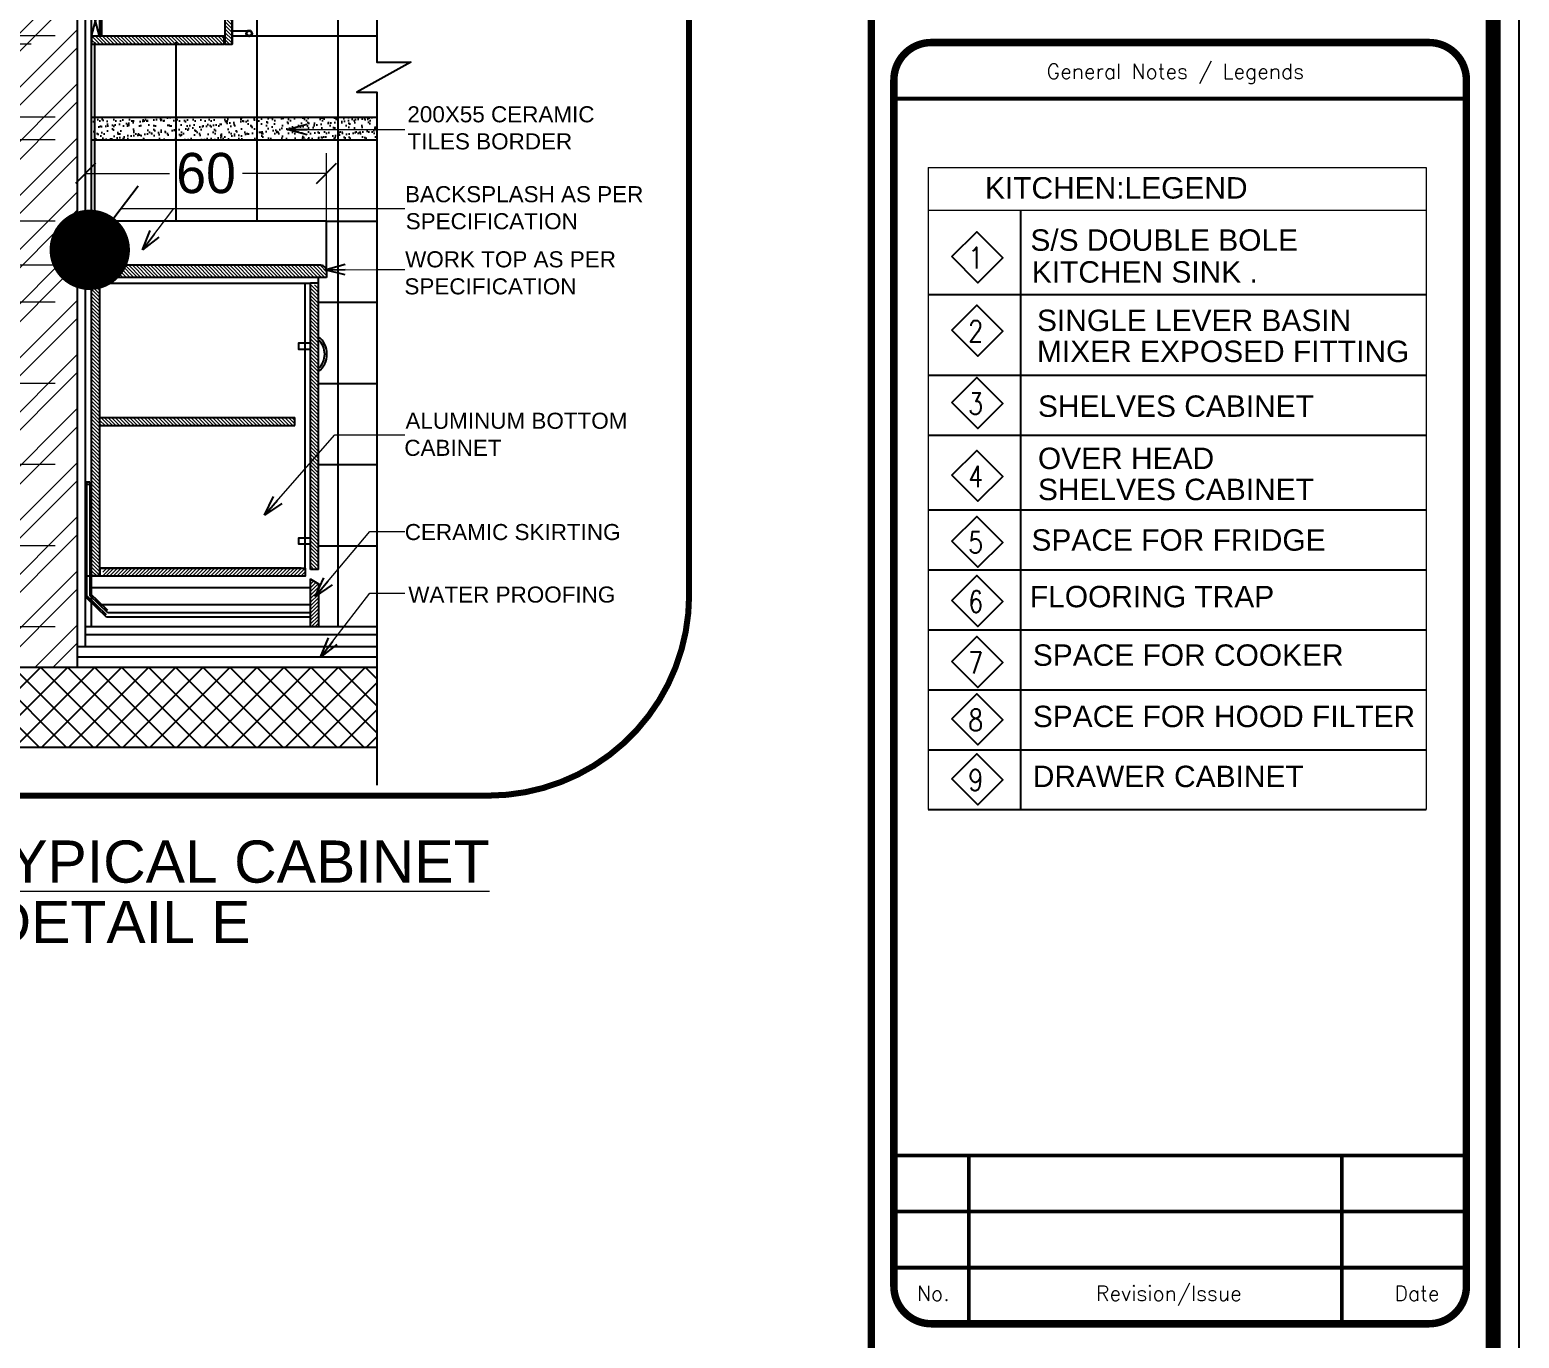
# Model space of a CAD drawing. Header units: centimetres. Extents: x 7997 to 116674, y 1017 to 13844.
# Drawn here: x 54595 to 55129, y 10017 to 10486 of the extents above; entities that cross this region are included whole.
import ezdxf
from ezdxf.enums import TextEntityAlignment as Align

# ---------------------------------------------------------------- set-up
doc = ezdxf.new("R2010")
doc.units = ezdxf.units.CM
doc.header["$LTSCALE"] = 200
doc.header["$PDMODE"] = 2
doc.linetypes.add('DASHED2', pattern=[0.375, 0.25, -0.125])
doc.linetypes.add('PHANTOM2', pattern=[31.75, 15.875, -3.175, 3.175, -3.175, 3.175, -3.175])
for name, color, linetype in [('A-DIM', 10, 'Continuous'), ('A-REF-TARG', 2, 'PHANTOM2'), ('AFP-BW-INTERNAL', 4, 'Continuous'), ('AFP-HATCH-TILES', 251, 'Continuous'), ('AFP-TOILET FIXTURE', 8, 'Continuous'), ('AFP-WALL  PLASTER', 8, 'Continuous'), ('ASC-CONCRETE', 5, 'Continuous'), ('ASC-HATCH', 251, 'Continuous'), ('ASC-KITCHEN-COUNTER', 6, 'Continuous'), ('ASC-KITCHEN-OVERHEAD', 2, 'Continuous'), ('ASC-TILES', 2, 'Continuous'), ('DIM', 11, 'Continuous'), ('DIMLINE', 1, 'Continuous'), ('FLOORING', 10, 'Continuous'), ('numbers', 3, 'Continuous'), ('Section', 7, 'Continuous'), ('SECTION-MARK', 7, 'Continuous'), ('symbol-sec', 4, 'Continuous'), ('text-description', 3, 'Continuous'), ('TH--BORDER2', 7, 'Continuous'), ('TH--TEXT', 3, 'Continuous')]:
    doc.layers.add(name, color=color, linetype=linetype)
for name, color, linetype, lineweight in [('FRAM', 7, 'Continuous', 0), ('HA', 251, 'Continuous', 0), ('HAT', 8, 'Continuous', 9), ('HATCH', 8, 'Continuous', 5), ('TEXT', 6, 'Continuous', 18), ('WALL', 3, 'Continuous', 25)]:
    doc.layers.add(name, color=color, linetype=linetype, lineweight=lineweight)
doc.styles.add('$0$$0$Roman', font='romans')
doc.styles.add('ARIAL', font='arial.ttf', dxfattribs={"width": 0.8, "height": 150})
doc.styles.add('ROMANS', font='romans.shx', dxfattribs={"width": 0.8})
doc.styles.get("Standard").update_dxf_attribs({"font": 'arial.ttf'})
doc.styles.add('Style-Arial', font='arial.ttf')
doc.styles.add('T2', font='')
doc.styles.get('T2').set_extended_font_data('Elisia')
doc.dimstyles.new('- IN SIDE', dxfattribs={"dimtxt": 150, "dimasz": 5, "dimexe": 10, "dimexo": 10, "dimgap": 30, "dimtad": 1, "dimdec": 0, "dimzin": 0, "dimdsep": 46, "dimtxsty": 'ROMANS', "dimblk": '3a', "dimcen": 7.5, "dimse1": 1, "dimse2": 1, "dimclrd": 1, "dimclre": 1, "dimclrt": 3, "dimadec": 0, "dimazin": 1, "dimtfac": 1, "dimtdec": 0, "dimtix": 1, "dimtofl": 0, "dimtmove": 0, "dimatfit": 3, "dimfxl": 0, "dimtolj": 1, "dimtzin": 0, "dimarcsym": 0})
doc.dimstyles.new('NORMAL-1', dxfattribs={"dimtxt": 10, "dimasz": 5, "dimexe": 5, "dimexo": 5, "dimgap": 1, "dimtad": 0, "dimdec": 0, "dimdsep": 46, "dimtxsty": 'T2', "dimblk1": 'OBLIQUE', "dimblk2": 'OBLIQUE', "dimsah": 1, "dimcen": 0.09, "dimclrd": 4, "dimclre": 4, "dimclrt": 6, "dimadec": 0, "dimazin": 0, "dimtfac": 1, "dimtdec": 0, "dimtofl": 0, "dimtmove": 1, "dimatfit": 3, "dimldrblk": 'OPEN30', "dimfxl": 0, "dimtolj": 1, "dimtzin": 0, "dimlwd": 5, "dimlwe": 5, "dimarcsym": 0})
pattern_1 = [(135, (17579.3092, -25008.04355), (0.449012806, 0.449012806), [])]
pattern_2 = [(135, (-17173.9867, 14795.903), (0.449012806, 0.449012806), [])]

# ---------------------------------------------------------------- blocks, each defined once
blk = doc.blocks.new('BA01')
at = {"layer": 'SECTION-MARK', "color": 1, "linetype": 'ByBlock', "ltscale": 100}
blk.add_lwpolyline([(734980, 69478.1), (735125.4, 69623.5), (735277.2, 69471.8), (735131.8, 69326.3)], close=True, dxfattribs=at)
at = {"layer": 'TH--TEXT', "color": 3, "linetype": 'ByBlock', "ltscale": 100, "style": 'ROMANS', "width": 0.8}
blk.add_attdef('5', (735069.2, 69417.4), '', height=125, dxfattribs=at)
blk = doc.blocks.new('_OBLIQUE')
at = {"color": 0, "linetype": 'ByBlock'}
blk.add_line((-0.5, -0.5), (0.5, 0.5), dxfattribs=at)
blk = doc.blocks.new('_Open30')
at = {"color": 0, "linetype": 'ByBlock', "lineweight": -2}
for p, q in [((-1, 0.268), (0, 0)), ((0, 0), (-1, -0.268)), ((0, 0), (-1, 0))]:
    blk.add_line(p, q, dxfattribs=at)
blk = doc.blocks.new('*D390')
at = {"layer": 'A-DIM', "color": 4, "lineweight": 5, "transparency": 16777216}
for p, q in [((59483.27, 12409.12), (59483.27, 12419.88)), ((59543.27, 12393.99), (59543.27, 12419.88)), ((59483.27, 12414.88), (59504.17, 12414.88)), ((59543.27, 12414.88), (59522.37, 12414.88))]:
    blk.add_line(p, q, dxfattribs=at)
at = {"layer": 'Defpoints', "color": 0, "transparency": 16777216}
for p in [(59543.27, 12414.88), (59483.27, 12404.12, 0), (59543.27, 12388.99, -0.01)]:
    blk.add_point(p, dxfattribs=at)
at = {"layer": 'A-DIM', "color": 4, "lineweight": 5, "transparency": 16777216, "xscale": 5, "yscale": 5, "zscale": 5, "rotation": 180}
blk.add_blockref('_OBLIQUE', (59483.27, 12414.88), dxfattribs=at)
at = {"layer": 'A-DIM', "color": 4, "lineweight": 5, "transparency": 16777216, "xscale": 5, "yscale": 5, "zscale": 5}
blk.add_blockref('_OBLIQUE', (59543.27, 12414.88), dxfattribs=at)
at = {"layer": 'A-DIM', "color": 6, "transparency": 16777216, "insert": (59513.27, 12414.88), "char_height": 10, "attachment_point": 5, "style": 'T2'}
blk.add_mtext('\\A1;60', dxfattribs=at)
blk = doc.blocks.new('*D392')
at = {"layer": 'A-DIM', "color": 4, "lineweight": 5, "transparency": 16777216}
for p, q in [((59430.55, 12300.44), (59430.55, 12302.44)), ((59442.05, 12296.99), (59430.55, 12300.44)), ((59475.74, 12301.99), (59437.05, 12301.99)), ((59442.05, 12291.99), (59442.05, 12301.99)), ((59469.68, 12291.99), (59437.05, 12291.99))]:
    blk.add_line(p, q, dxfattribs=at)
at = {"layer": 'Defpoints', "color": 0, "transparency": 16777216}
for p in [(59442.05, 12301.99), (59480.74, 12301.99), (59474.68, 12291.99)]:
    blk.add_point(p, dxfattribs=at)
at = {"layer": 'A-DIM', "color": 4, "lineweight": 5, "transparency": 16777216, "xscale": 5, "yscale": 5, "zscale": 5}
for p, rotation in [((59442.05, 12301.99), 90), ((59442.05, 12291.99), 270)]:
    blk.add_blockref('_OBLIQUE', p, dxfattribs=dict(at, rotation=rotation))
at = {"layer": 'A-DIM', "color": 6, "transparency": 16777216, "insert": (59430.55, 12310.59), "char_height": 10, "attachment_point": 5, "rotation": 90, "style": 'T2'}
blk.add_mtext('\\A1;10', dxfattribs=at)
blk = doc.blocks.new('*D393')
at = {"layer": 'A-DIM', "color": 4, "lineweight": 5, "transparency": 16777216}
for p, q in [((59475.74, 12322.19), (59437.05, 12322.19)), ((59442.05, 12322.19), (59442.05, 12321.19)), ((59475.74, 12301.99), (59437.05, 12301.99)), ((59442.05, 12301.99), (59442.05, 12303))]:
    blk.add_line(p, q, dxfattribs=at)
at = {"layer": 'Defpoints', "color": 0, "transparency": 16777216}
for p in [(59442.05, 12322.19), (59480.74, 12322.19, 0), (59480.74, 12301.99)]:
    blk.add_point(p, dxfattribs=at)
at = {"layer": 'A-DIM', "color": 4, "lineweight": 5, "transparency": 16777216, "xscale": 5, "yscale": 5, "zscale": 5}
for p, rotation in [((59442.05, 12322.19), 90), ((59442.05, 12301.99), 270)]:
    blk.add_blockref('_OBLIQUE', p, dxfattribs=dict(at, rotation=rotation))
at = {"layer": 'A-DIM', "color": 6, "transparency": 16777216, "insert": (59442.05, 12312.09), "char_height": 10, "attachment_point": 5, "rotation": 90, "style": 'T2'}
blk.add_mtext('\\A1;20', dxfattribs=at)
blk = doc.blocks.new('*D394')
at = {"layer": 'A-DIM', "color": 4, "lineweight": 5, "transparency": 16777216}
for p, q in [((59475.74, 12428.89), (59424.91, 12428.89)), ((59429.91, 12423.19), (59429.91, 12428.89)), ((59475.74, 12423.19), (59424.91, 12423.19))]:
    blk.add_line(p, q, dxfattribs=at)
at = {"layer": 'Defpoints', "color": 0, "transparency": 16777216}
for p in [(59429.91, 12428.89), (59480.74, 12428.89, 0), (59480.74, 12423.19, 0)]:
    blk.add_point(p, dxfattribs=at)
at = {"layer": 'A-DIM', "color": 4, "lineweight": 5, "transparency": 16777216, "xscale": 5, "yscale": 5, "zscale": 5}
for p, rotation in [((59429.91, 12428.89), 90), ((59429.91, 12423.19), 270)]:
    blk.add_blockref('_OBLIQUE', p, dxfattribs=dict(at, rotation=rotation))
at = {"layer": 'A-DIM', "color": 6, "transparency": 16777216, "insert": (59420.03, 12422.47), "char_height": 10, "attachment_point": 5, "rotation": 90, "style": 'T2'}
blk.add_mtext('\\A1;6', dxfattribs=at)
blk = doc.blocks.new('*D396')
at = {"layer": 'A-DIM', "color": 4, "lineweight": 5, "transparency": 16777216}
for p, q in [((59475.74, 12391.99), (59448.52, 12391.99)), ((59453.52, 12391.99), (59453.52, 12356.09)), ((59453.52, 12301.99), (59453.52, 12337.9)), ((59475.74, 12301.99), (59448.52, 12301.99))]:
    blk.add_line(p, q, dxfattribs=at)
at = {"layer": 'Defpoints', "color": 0, "transparency": 16777216}
for p in [(59453.52, 12391.99), (59480.74, 12391.99, 0.01), (59480.74, 12301.99, 0)]:
    blk.add_point(p, dxfattribs=at)
at = {"layer": 'A-DIM', "color": 4, "lineweight": 5, "transparency": 16777216, "xscale": 5, "yscale": 5, "zscale": 5}
for p, rotation in [((59453.52, 12391.99), 90), ((59453.52, 12301.99), 270)]:
    blk.add_blockref('_OBLIQUE', p, dxfattribs=dict(at, rotation=rotation))
at = {"layer": 'A-DIM', "color": 6, "transparency": 16777216, "insert": (59453.52, 12346.99), "char_height": 10, "attachment_point": 5, "rotation": 90, "style": 'T2'}
blk.add_mtext('\\A1;90', dxfattribs=at)
blk = doc.blocks.new('*D397')
at = {"layer": 'A-DIM', "color": 4, "lineweight": 5, "transparency": 16777216}
for p, q in [((59469.77, 12446.99), (59448.52, 12446.99)), ((59453.52, 12446.99), (59453.52, 12428.59)), ((59453.52, 12391.99), (59453.52, 12410.4)), ((59475.74, 12391.99), (59448.52, 12391.99))]:
    blk.add_line(p, q, dxfattribs=at)
at = {"layer": 'Defpoints', "color": 0, "transparency": 16777216}
for p in [(59453.52, 12446.99), (59474.77, 12446.99), (59480.74, 12391.99, 0.01)]:
    blk.add_point(p, dxfattribs=at)
at = {"layer": 'A-DIM', "color": 4, "lineweight": 5, "transparency": 16777216, "xscale": 5, "yscale": 5, "zscale": 5}
for p, rotation in [((59453.52, 12446.99), 90), ((59453.52, 12391.99), 270)]:
    blk.add_blockref('_OBLIQUE', p, dxfattribs=dict(at, rotation=rotation))
at = {"layer": 'A-DIM', "color": 6, "transparency": 16777216, "insert": (59453.52, 12419.49), "char_height": 10, "attachment_point": 5, "rotation": 90, "style": 'T2'}
blk.add_mtext('\\A1;55', dxfattribs=at)
blk = doc.blocks.new('*D398')
at = {"layer": 'A-DIM', "color": 4, "lineweight": 5, "transparency": 16777216}
for p, q in [((59469.81, 12521.99), (59448.52, 12521.99)), ((59453.52, 12521.99), (59453.52, 12493.59)), ((59453.52, 12446.99), (59453.52, 12475.4)), ((59469.77, 12446.99), (59448.52, 12446.99))]:
    blk.add_line(p, q, dxfattribs=at)
at = {"layer": 'Defpoints', "color": 0, "transparency": 16777216}
for p in [(59453.52, 12521.99), (59474.81, 12521.99), (59474.77, 12446.99)]:
    blk.add_point(p, dxfattribs=at)
at = {"layer": 'A-DIM', "color": 4, "lineweight": 5, "transparency": 16777216, "xscale": 5, "yscale": 5, "zscale": 5}
for p, rotation in [((59453.52, 12521.99), 90), ((59453.52, 12446.99), 270)]:
    blk.add_blockref('_OBLIQUE', p, dxfattribs=dict(at, rotation=rotation))
at = {"layer": 'A-DIM', "color": 6, "transparency": 16777216, "insert": (59453.52, 12484.49), "char_height": 10, "attachment_point": 5, "rotation": 90, "style": 'T2'}
blk.add_mtext('\\A1;75', dxfattribs=at)
blk = doc.blocks.new('*D399')
at = {"layer": 'A-DIM', "color": 4, "lineweight": 5, "transparency": 16777216}
for p, q in [((59483.12, 12570.29), (59424.91, 12570.29)), ((59429.91, 12428.89), (59429.91, 12570.29)), ((59392.21, 12503.09), (59392.21, 12505.09)), ((59429.91, 12499.59), (59392.21, 12503.09)), ((59475.74, 12428.89), (59424.91, 12428.89))]:
    blk.add_line(p, q, dxfattribs=at)
at = {"layer": 'Defpoints', "color": 0, "transparency": 16777216}
for p in [(59429.91, 12570.29), (59488.12, 12570.29, 0), (59480.74, 12428.89, 0)]:
    blk.add_point(p, dxfattribs=at)
at = {"layer": 'A-DIM', "color": 4, "lineweight": 5, "transparency": 16777216, "xscale": 5, "yscale": 5, "zscale": 5}
for p, rotation in [((59429.91, 12570.29), 90), ((59429.91, 12428.89), 270)]:
    blk.add_blockref('_OBLIQUE', p, dxfattribs=dict(at, rotation=rotation))
at = {"layer": 'A-DIM', "color": 6, "transparency": 16777216, "insert": (59392.21, 12576.81), "char_height": 10, "attachment_point": 5, "rotation": 90, "style": 'T2'}
blk.add_mtext('\\A1;200X200{\\fArial|b0|i0|c238|p34;MM }7{\\fArial|b0|i0|c238|p34;TILES}', dxfattribs=at)
blk = doc.blocks.new('*D400')
at = {"layer": 'A-DIM', "color": 4, "lineweight": 5, "transparency": 16777216}
for p, q in [((59475.74, 12342.39), (59437.05, 12342.39)), ((59442.05, 12342.39), (59442.05, 12341.39)), ((59442.05, 12322.19), (59442.05, 12323.2)), ((59475.74, 12322.19), (59437.05, 12322.19))]:
    blk.add_line(p, q, dxfattribs=at)
at = {"layer": 'Defpoints', "color": 0, "transparency": 16777216}
for p in [(59480.74, 12342.39), (59442.05, 12322.19), (59480.74, 12322.19, 0)]:
    blk.add_point(p, dxfattribs=at)
at = {"layer": 'A-DIM', "color": 4, "lineweight": 5, "transparency": 16777216, "xscale": 5, "yscale": 5, "zscale": 5}
for p, rotation in [((59442.05, 12342.39), 90), ((59442.05, 12322.19), 270)]:
    blk.add_blockref('_OBLIQUE', p, dxfattribs=dict(at, rotation=rotation))
at = {"layer": 'A-DIM', "color": 6, "transparency": 16777216, "insert": (59442.05, 12332.29), "char_height": 10, "attachment_point": 5, "rotation": 90, "style": 'T2'}
blk.add_mtext('\\A1;20', dxfattribs=at)
blk = doc.blocks.new('*D401')
at = {"layer": 'A-DIM', "color": 4, "lineweight": 5, "transparency": 16777216}
for p, q in [((59475.74, 12382.79), (59437.05, 12382.79)), ((59442.05, 12382.79), (59442.05, 12381.79)), ((59442.05, 12362.59), (59442.05, 12363.6)), ((59475.74, 12362.59), (59437.05, 12362.59))]:
    blk.add_line(p, q, dxfattribs=at)
at = {"layer": 'Defpoints', "color": 0, "transparency": 16777216}
for p in [(59480.74, 12382.79), (59442.05, 12362.59), (59480.74, 12362.59, 0)]:
    blk.add_point(p, dxfattribs=at)
at = {"layer": 'A-DIM', "color": 4, "lineweight": 5, "transparency": 16777216, "xscale": 5, "yscale": 5, "zscale": 5}
for p, rotation in [((59442.05, 12382.79), 90), ((59442.05, 12362.59), 270)]:
    blk.add_blockref('_OBLIQUE', p, dxfattribs=dict(at, rotation=rotation))
at = {"layer": 'A-DIM', "color": 6, "transparency": 16777216, "insert": (59442.05, 12372.69), "char_height": 10, "attachment_point": 5, "rotation": 90, "style": 'T2'}
blk.add_mtext('\\A1;20', dxfattribs=at)
blk = doc.blocks.new('*D402')
at = {"layer": 'A-DIM', "color": 4, "lineweight": 5, "transparency": 16777216}
for p, q in [((59475.74, 12362.59), (59437.05, 12362.59)), ((59442.05, 12362.59), (59442.05, 12361.59)), ((59475.74, 12342.39), (59437.05, 12342.39)), ((59442.05, 12342.39), (59442.05, 12343.4))]:
    blk.add_line(p, q, dxfattribs=at)
at = {"layer": 'Defpoints', "color": 0, "transparency": 16777216}
for p in [(59442.05, 12362.59), (59480.74, 12362.59, 0), (59480.74, 12342.39)]:
    blk.add_point(p, dxfattribs=at)
at = {"layer": 'A-DIM', "color": 4, "lineweight": 5, "transparency": 16777216, "xscale": 5, "yscale": 5, "zscale": 5}
for p, rotation in [((59442.05, 12362.59), 90), ((59442.05, 12342.39), 270)]:
    blk.add_blockref('_OBLIQUE', p, dxfattribs=dict(at, rotation=rotation))
at = {"layer": 'A-DIM', "color": 6, "transparency": 16777216, "insert": (59442.05, 12352.49), "char_height": 10, "attachment_point": 5, "rotation": 90, "style": 'T2'}
blk.add_mtext('\\A1;20', dxfattribs=at)
blk = doc.blocks.new('*D403')
at = {"layer": 'A-DIM', "color": 4, "lineweight": 5, "transparency": 16777216}
for p, q in [((59475.74, 12402.99), (59437.05, 12402.99)), ((59442.05, 12402.99), (59442.05, 12401.99)), ((59475.74, 12382.79), (59437.05, 12382.79)), ((59442.05, 12382.79), (59442.05, 12383.8))]:
    blk.add_line(p, q, dxfattribs=at)
at = {"layer": 'Defpoints', "color": 0, "transparency": 16777216}
for p in [(59442.05, 12402.99), (59480.74, 12402.99, 0), (59480.74, 12382.79)]:
    blk.add_point(p, dxfattribs=at)
at = {"layer": 'A-DIM', "color": 4, "lineweight": 5, "transparency": 16777216, "xscale": 5, "yscale": 5, "zscale": 5}
for p, rotation in [((59442.05, 12402.99), 90), ((59442.05, 12382.79), 270)]:
    blk.add_blockref('_OBLIQUE', p, dxfattribs=dict(at, rotation=rotation))
at = {"layer": 'A-DIM', "color": 6, "transparency": 16777216, "insert": (59442.05, 12392.89), "char_height": 10, "attachment_point": 5, "rotation": 90, "style": 'T2'}
blk.add_mtext('\\A1;20', dxfattribs=at)
blk = doc.blocks.new('*D406')
at = {"layer": 'A-DIM', "color": 4, "lineweight": 5, "transparency": 16777216}
for p, q in [((59475.74, 12449.09), (59437.05, 12449.09)), ((59442.05, 12449.09), (59442.05, 12448.09)), ((59475.74, 12428.89), (59437.05, 12428.89)), ((59442.05, 12428.89), (59442.05, 12429.9))]:
    blk.add_line(p, q, dxfattribs=at)
at = {"layer": 'Defpoints', "color": 0, "transparency": 16777216}
for p in [(59442.05, 12449.09), (59480.74, 12449.09, 0), (59480.74, 12428.89)]:
    blk.add_point(p, dxfattribs=at)
at = {"layer": 'A-DIM', "color": 4, "lineweight": 5, "transparency": 16777216, "xscale": 5, "yscale": 5, "zscale": 5}
for p, rotation in [((59442.05, 12449.09), 90), ((59442.05, 12428.89), 270)]:
    blk.add_blockref('_OBLIQUE', p, dxfattribs=dict(at, rotation=rotation))
at = {"layer": 'A-DIM', "color": 6, "transparency": 16777216, "insert": (59442.05, 12438.99), "char_height": 10, "attachment_point": 5, "rotation": 90, "style": 'T2'}
blk.add_mtext('\\A1;20', dxfattribs=at)
blk = doc.blocks.new('*D407')
at = {"layer": 'A-DIM', "color": 4, "lineweight": 5, "transparency": 16777216}
for p, q in [((59475.74, 12469.29), (59437.05, 12469.29)), ((59442.05, 12469.29), (59442.05, 12468.29)), ((59475.74, 12449.09), (59437.05, 12449.09)), ((59442.05, 12449.09), (59442.05, 12450.1))]:
    blk.add_line(p, q, dxfattribs=at)
at = {"layer": 'Defpoints', "color": 0, "transparency": 16777216}
for p in [(59480.74, 12469.29), (59442.05, 12449.09), (59480.74, 12449.09, 0)]:
    blk.add_point(p, dxfattribs=at)
at = {"layer": 'A-DIM', "color": 4, "lineweight": 5, "transparency": 16777216, "xscale": 5, "yscale": 5, "zscale": 5}
for p, rotation in [((59442.05, 12469.29), 90), ((59442.05, 12449.09), 270)]:
    blk.add_blockref('_OBLIQUE', p, dxfattribs=dict(at, rotation=rotation))
at = {"layer": 'A-DIM', "color": 6, "transparency": 16777216, "insert": (59442.05, 12459.19), "char_height": 10, "attachment_point": 5, "rotation": 90, "style": 'T2'}
blk.add_mtext('\\A1;20', dxfattribs=at)
blk = doc.blocks.new('*D408')
at = {"layer": 'A-DIM', "color": 4, "lineweight": 5, "transparency": 16777216}
for p, q in [((59475.74, 12423.19), (59437.05, 12423.19)), ((59442.05, 12423.19), (59442.05, 12422.19)), ((59475.74, 12402.99), (59437.05, 12402.99)), ((59442.05, 12402.99), (59442.05, 12404))]:
    blk.add_line(p, q, dxfattribs=at)
at = {"layer": 'Defpoints', "color": 0, "transparency": 16777216}
for p in [(59480.74, 12423.19), (59442.05, 12402.99), (59480.74, 12402.99, 0)]:
    blk.add_point(p, dxfattribs=at)
at = {"layer": 'A-DIM', "color": 4, "lineweight": 5, "transparency": 16777216, "xscale": 5, "yscale": 5, "zscale": 5}
for p, rotation in [((59442.05, 12423.19), 90), ((59442.05, 12402.99), 270)]:
    blk.add_blockref('_OBLIQUE', p, dxfattribs=dict(at, rotation=rotation))
at = {"layer": 'A-DIM', "color": 6, "transparency": 16777216, "insert": (59442.05, 12413.09), "char_height": 10, "attachment_point": 5, "rotation": 90, "style": 'T2'}
blk.add_mtext('\\A1;20', dxfattribs=at)
blk = doc.blocks.new('3a')
at = {"color": 8}
for p, q in [((0, 24.856), (0, -24.856)), ((11, 0), (-11, 0))]:
    blk.add_line(p, q, dxfattribs=at)
at = {"color": 3}
blk.add_line((6.309, 9.011), (-6.309, -9.011), dxfattribs=at)
blk = doc.blocks.new('DOT')
at = {"color": 0, "linetype": 'ByBlock'}
blk.add_line((-0.5, 0), (-1, 0), dxfattribs=at)
at = {"color": 0, "linetype": 'ByBlock', "const_width": 0.5}
blk.add_lwpolyline([(-0.25, 0, 1), (0.25, 0, 1)], format="xyb", close=True, dxfattribs=at)
blk = doc.blocks.new('08-TITLE SHEET-selattin', base_point=(45714.8, -203081.4))
at = {"color": 0}
blk.add_lwpolyline([(51244.8, -203081.4), (45714.8, -203081.4), (45714.8, -206921.4), (51244.8, -206921.4)], close=True, dxfattribs=at)
at = {"color": 0, "linetype": 'ByBlock', "const_width": 17}
blk.add_lwpolyline([(45744.3, -206891.9), (51215.3, -206891.9), (51215.3, -203110.8), (45744.3, -203110.8)], close=True, dxfattribs=at)
at = {"color": 0, "linetype": 'ByBlock'}
for points, const_width in [([(50507.6, -203110.8), (50507.6, -206891.9)], 8.52), ([(50533.3, -204066.9), (51184.7, -204066.9)], 4.26), ([(50533.3, -205269.2), (51184.7, -205269.2)], 4.26), ([(50618.5, -205460.8), (50618.5, -205269.2)], 4.26), ([(51043.1, -205460.8), (51043.1, -205269.2)], 4.26), ([(50533.3, -205333.1), (51184.7, -205333.1)], 4.26), ([(50533.3, -205397), (51184.7, -205397)], 4.26)]:
    blk.add_lwpolyline(points, dxfattribs=dict(at, const_width=const_width))
at = {"color": 0, "linetype": 'ByBlock', "const_width": 8.52}
blk.add_lwpolyline([(50575.9, -205460.8), (51142.1, -205460.8, 0.414214), (51184.7, -205418.3), (51184.7, -204045.6, 0.414214), (51142.1, -204003), (50575.9, -204003, 0.414214), (50533.3, -204045.6), (50533.3, -205418.3, 0.414214)], format="xyb", close=True, dxfattribs=at)
at = {"layer": 'HA', "ltscale": 1.2}
blk.add_lwpolyline([(45714.8, -203081.4), (51244.8, -203081.4), (51244.8, -206921.4), (45714.8, -206921.4)], close=True, dxfattribs=at)
at = {"color": 0, "style": '$0$$0$Roman'}
for s, height, p in [('General Notes / Legends', 17.037, (50853.6, -204035.8)), ('No.', 17.04, (50578.1, -205426.2)), ('Revision/Issue', 17.037, (50846.1, -205426.2)), ('Date', 17.04, (51128.4, -205426.2))]:
    blk.add_text(s, height=height, dxfattribs=at).set_placement(p, align=Align.MIDDLE_CENTER)
blk = doc.blocks.new('A$C0F54101D')
at = {"layer": 'AFP-HATCH-TILES'}
h = blk.add_hatch(dxfattribs=at)
h.set_pattern_fill('_USER', color=251, scale=20.2, angle=90, style=0, pattern_type=0)
h.set_pattern_definition([(90, (114.988, 364.175), (-20.2, 1e-15), [])])
h.paths.add_polyline_path([(186, 350.74), (114.99, 350.74), (114.99, 302.98), (149.99, 302.98), (149.99, 227.98), (114.99, 227.98), (114.99, 183.44), (173.45, 183.44), (173.49, 82.44), (186, 82.44)])
h = blk.add_hatch(dxfattribs=at)
h.set_pattern_fill('AR-SAND', color=251, scale=0.05, style=0)
h.set_pattern_definition([(37.5, (-15275.8303, -24733.9337), (-0.08000156, 2.44706619), [0, -1.9304, 0, -2.159, 0, -2.06375]), (7.5, (-15275.8303, -24733.9337), (2.2476164, 3.5841255), [0, -1.0414, 0, -1.7399, 0, -0.66675]), (327.5, (-15277.3924, -24733.9337), (3.95496185, 0.00718592), [0, -0.635, 0, -2.286, 0, -2.9845]), (317.5, (-15277.3924, -24733.9337), (3.81778226, 1.1146466), [0, -0.3175, 0, -1.4986, 0, -1.7145])])
h.paths.add_polyline_path([(186, 203.64), (186, 209.34), (114.99, 209.34), (114.99, 208.81), (115.19, 208.64), (115.42, 208.31), (115.49, 207.94), (115.49, 203.64)])
at = {"layer": 'ASC-HATCH'}
h = blk.add_hatch(dxfattribs=at)
h.set_pattern_fill('ANSI37', color=256, scale=1.5, angle=270, style=0)
h.set_pattern_definition([(315, (-54032.9665, -44292.932), (3.36759605, 3.36759605), []), (45, (-54032.9665, -44292.932), (-3.36759605, 3.36759605), [])])
edge = h.paths.add_edge_path()
edge.add_arc((90.91, 90.44), 50, 201.1024, 229.4674)
edge.add_line((58.42, 52.44), (186, 52.44))
edge.add_line((186, 52.44), (186, 72.44))
edge.add_line((186, 72.44), (44.26, 72.44))
at = {"layer": 'HAT'}
h = blk.add_hatch(dxfattribs=at)
h.set_pattern_fill('ANSI32', color=256, style=0)
h.set_pattern_definition([(45, (-240.107, 947.588), (-6.73519, 6.73519), []), (45, (-235.617, 947.588), (-6.73519, 6.73519), [])])
h.paths.add_polyline_path([(111.49, 373.14), (91.49, 373.14), (91.49, 72.44), (111.49, 72.44)])
at = {"layer": 'HATCH'}
h = blk.add_hatch(dxfattribs=at)
h.set_pattern_fill('ANSI31', color=256, scale=0.2, style=0, double=1)
h.set_pattern_definition(pattern_2)
h.paths.add_polyline_path([(149.99, 302.44), (148.19, 302.44), (148.19, 295.19), (148.69, 295.19), (148.69, 292.19), (148.19, 292.19), (148.19, 243.48), (148.69, 243.48), (148.69, 240.48), (148.19, 240.48), (148.19, 227.44), (149.99, 227.44)])
h = blk.add_hatch(dxfattribs=at)
h.set_pattern_fill('ANSI31', color=256, scale=0.2, style=0, double=1)
h.set_pattern_definition(pattern_2)
h.paths.add_polyline_path([(114.99, 229.44), (114.99, 227.44), (147.99, 227.44), (147.99, 229.44)])
h = blk.add_hatch(dxfattribs=at)
h.set_pattern_fill('ANSI31', color=256, scale=0.2, style=0, double=1)
h.set_pattern_definition(pattern_1)
edge = h.paths.add_edge_path()
edge.add_line((173.49, 169.44), (113.49, 169.44))
edge.add_line((113.49, 169.44), (113.49, 172.44))
edge.add_line((113.49, 172.44), (172.08, 172.44))
edge.add_arc((172.04, 171), 1.45, 357.8395, 448.4932, ccw=False)
edge.add_line((173.49, 170.94), (173.49, 169.44))
h = blk.add_hatch(dxfattribs=at)
h.set_pattern_fill('ANSI31', color=256, scale=0.2, style=0, double=1)
h.set_pattern_definition(pattern_1)
h.paths.add_polyline_path([(116.99, 167.58), (114.99, 167.58), (114.99, 95.13), (116.99, 95.13)])
h = blk.add_hatch(dxfattribs=at)
h.set_pattern_fill('ANSI31', color=256, scale=0.2, style=0, double=1)
h.set_pattern_definition(pattern_1)
h.paths.add_polyline_path([(171.49, 167.58), (169.49, 167.58), (169.49, 96.74), (171.49, 96.74)])
h = blk.add_hatch(dxfattribs=at)
h.set_pattern_fill('ANSI31', color=256, scale=0.2, style=0, double=1)
h.set_pattern_definition(pattern_1)
h.paths.add_polyline_path([(165.57, 132.55), (165.57, 134.55), (116.99, 134.55), (116.99, 132.55)])
h = blk.add_hatch(dxfattribs=at)
h.set_pattern_fill('ANSI31', color=256, scale=0.2, style=0, double=1)
h.set_pattern_definition([(45, (-17800.6172, -25008.04355), (-0.449012806, 0.449012806), [])])
h.paths.add_polyline_path([(168.14, 95.04), (168.14, 97.04), (117.82, 97.04), (117.82, 95.04)])
h = blk.add_hatch(dxfattribs=at)
h.set_pattern_fill('ANSI31', color=256, scale=0.2, style=0, double=1)
h.set_pattern_definition([(45, (170.4143, 87.0878), (-0.449013, 0.449013), [])])
h.paths.add_polyline_path([(171.49, 93.21), (169.44, 94.44), (169.44, 82.44), (171.49, 82.44)])
at = {"layer": 'A-REF-TARG', "color": 8, "ltscale": 0.005, "const_width": 1.5, "elevation": 0}
blk.add_lwpolyline([(213.73, 40.44), (90.91, 40.44, -0.414214), (40.91, 90.44), (40.91, 323.14, -0.414214), (90.91, 373.14), (213.73, 373.14, -0.414214), (263.73, 323.14), (263.73, 90.44, -0.414214)], format="xyb", close=True, dxfattribs=at)
at = {"layer": 'AFP-BW-INTERNAL'}
blk.add_line((111.49, 72.44, 0), (111.49, 373.14, 0), dxfattribs=at)
at = {"layer": 'AFP-HATCH-TILES'}
for p, q in [((114.99, 182.31, 0), (114.99, 350.74, 0)), ((149.99, 229.54, 0), (186, 229.54, 0)), ((173.49, 183.44, 0), (114.99, 183.44, 0)), ((173.49, 170.94, 0), (173.49, 183.44, 0)), ((114.99, 82.44, 0), (114.99, 172.44, 0))]:
    blk.add_line(p, q, dxfattribs=at)
at = {"layer": 'AFP-HATCH-TILES', "color": 251}
for p, q in [((149.99, 229.54, 0), (186, 229.54, 0)), ((114.99, 209.34, 0), (186, 209.34, 0)), ((114.99, 203.64, 0), (186, 203.64, 0)), ((173.49, 183.44, 0), (186, 183.44, 0)), ((171.49, 163.24, 0), (186, 163.24, 0)), ((171.49, 143.04, 0), (186, 143.04, 0)), ((171.49, 122.84, 0), (186, 122.84, 0)), ((171.49, 102.64, 0), (186, 102.64, 0))]:
    blk.add_line(p, q, dxfattribs=at)
at = {"layer": 'AFP-TOILET FIXTURE'}
for p, q in [((149.99, 230.76, 0), (153.78, 230.76, 0)), ((149.99, 229.55, 0), (153.78, 229.55, 0))]:
    blk.add_line(p, q, dxfattribs=at)
at = {"layer": 'AFP-TOILET FIXTURE', "elevation": 0}
for points in [[(169.49, 153.06), (166.49, 153.06), (166.49, 151.6), (169.49, 151.6)], [(169.49, 104.56), (166.49, 104.56), (166.49, 103.1), (169.49, 103.1)]]:
    blk.add_lwpolyline(points, close=True, dxfattribs=at)
at = {"layer": 'AFP-TOILET FIXTURE'}
for radius in [0.75, 0.604]:
    blk.add_circle((154.22, 230.16, 0), radius, dxfattribs=at)
for radius, start, end in [(5.48, 307.981, 52.019), (4.92, 313.3464, 46.6536)]:
    blk.add_arc((168.11, 150.34, 0), radius, start, end, dxfattribs=at)
at = {"layer": 'AFP-WALL  PLASTER'}
blk.add_line((113.49, 77.44, 0), (113.49, 373.14, 0), dxfattribs=at)
at = {"layer": 'ASC-CONCRETE'}
blk.add_line((186, 77.44, 0), (111.49, 77.44, 0), dxfattribs=at)
at = {"layer": 'ASC-CONCRETE', "elevation": 0}
for points in [[(44.26, 72.44), (186, 72.44)], [(186, 52.44), (58.42, 52.44)]]:
    blk.add_lwpolyline(points, dxfattribs=at)
at = {"layer": 'ASC-KITCHEN-COUNTER'}
for p, q in [((149.99, 302.44, -0.02), (149.99, 227.44, -0.02)), ((172.08, 172.44, 0), (113.49, 172.44, 0)), ((113.49, 172.44, 0), (113.49, 169.44, 0)), ((173.49, 170.94, 0), (173.49, 169.44, 0))]:
    blk.add_line(p, q, dxfattribs=at)
at = {"layer": 'ASC-KITCHEN-COUNTER', "elevation": 0}
blk.add_lwpolyline([(113.49, 182.44), (114.49, 182.44, -0.414214), (115.49, 181.44), (115.49, 172.44), (113.49, 172.44)], format="xyb", close=True, dxfattribs=at)
at = {"layer": 'ASC-KITCHEN-COUNTER'}
blk.add_arc((172.04, 171, 0), 1.45, 357.8395, 88.4932, dxfattribs=at)
at = {"layer": 'ASC-KITCHEN-OVERHEAD'}
for p, q in [((114.99, 229.44, 0), (116.99, 236.94, 0)), ((116.99, 229.44, 0), (114.99, 236.94, 0))]:
    blk.add_line(p, q, dxfattribs=at)
at = {"layer": 'ASC-TILES'}
for p, q in [((186, 82.44, 0), (113.49, 82.44, 0)), ((186, 80.44, 0), (113.49, 80.44, 0))]:
    blk.add_line(p, q, dxfattribs=at)
at = {"layer": 'DIMLINE'}
for p, q in [((169.44, 92.16, 0), (114.53, 92.16, 0)), ((169.44, 87.91, 0), (116.97, 87.91, 0))]:
    blk.add_line(p, q, dxfattribs=at)
at = {"layer": 'FLOORING'}
for p, q in [((113.49, 173.04, 0), (113.49, 173.94, 0)), ((114.53, 118.5, 0), (113.72, 118.5, 0)), ((113.72, 118.5, 0), (113.72, 90.26, 0)), ((114.53, 117.9, 0), (113.72, 117.9, 0)), ((113.72, 117.9, 0), (113.72, 89.66, 0)), ((114.53, 118.5, 0), (114.53, 90.86, 0)), ((114.53, 117.9, 0), (114.53, 90.26, 0)), ((118.71, 85.46, 0), (113.72, 90.26, 0)), ((118.71, 84.86, 0), (113.72, 89.66, 0)), ((119.04, 86.52, 0), (114.53, 90.86, 0)), ((119.04, 85.92, 0), (114.53, 90.26, 0)), ((169.44, 85.92, 0), (119.04, 85.92, 0)), ((169.44, 84.86, 0), (118.71, 84.86, 0))]:
    blk.add_line(p, q, dxfattribs=at)
at = {"layer": 'HATCH'}
for p, q in [((115.49, 181.13, 0), (113.78, 182.44, 0)), ((115.3, 182.02, 0), (115.07, 182.25, 0)), ((115.49, 179.63, 0), (113.49, 181.63, 0)), ((115.49, 178.52, 0), (113.49, 180.52, 0)), ((115.49, 177.42, 0), (113.49, 179.42, 0)), ((115.49, 176.31, 0), (113.49, 178.31, 0)), ((115.49, 175.21, 0), (113.49, 177.21, 0)), ((115.49, 174.1, 0), (113.49, 176.1, 0)), ((115.49, 173, 0), (113.49, 175, 0)), ((114.94, 172.44, 0), (113.49, 173.89, 0)), ((113.83, 172.44, 0), (113.49, 172.79, 0))]:
    blk.add_line(p, q, dxfattribs=at)
at = {"layer": 'Section'}
for p, q in [((171.49, 167.98, 0), (169.49, 167.98, 0)), ((171.49, 167.98, 0), (169.49, 167.98, 0)), ((171.49, 96.74, 0), (169.49, 96.74, 0))]:
    blk.add_line(p, q, dxfattribs=at)
at = {"layer": 'symbol-sec'}
for p, q in [((171.34, 172.44, 0), (114.99, 172.44, 0)), ((173.49, 169.44, 0), (113.49, 169.44, 0)), ((116.99, 167.98, 0), (169.49, 167.98, 0)), ((168.14, 97.04, 0), (168.14, 167.98, 0)), ((171.49, 167.98, 0), (169.49, 167.98, 0)), ((169.49, 96.74, 0), (169.49, 167.98, 0)), ((171.49, 96.76, 0), (171.49, 169.44, 0)), ((171.49, 96.74, 0), (171.49, 167.98, 0)), ((116.99, 134.55, 0), (165.57, 134.55, 0)), ((165.57, 132.55, 0), (165.57, 134.55, 0)), ((116.99, 132.55, 0), (165.57, 132.55, 0)), ((167.14, 97.04, 0), (117.09, 97.04, 0)), ((117.09, 97.04, 0), (117.09, 95.04, 0)), ((168.14, 97.04, 0), (168.14, 95.04, 0)), ((171.49, 96.74, 0), (169.49, 96.74, 0)), ((167.14, 95.04, 0), (113.73, 95.04, 0)), ((167.14, 95.04, 0), (117.09, 95.04, 0))]:
    blk.add_line(p, q, dxfattribs=at)
at = {"layer": 'symbol-sec', "elevation": 0}
blk.add_lwpolyline([(117.59, 229.44), (117.59, 229.44), (117.59, 300.44), (117.59, 300.44)], dxfattribs=at)
for points in [[(148.19, 302.44), (148.19, 227.44), (149.99, 227.44), (149.99, 302.44)], [(116.99, 229.44), (114.99, 229.44), (114.99, 236.94), (116.99, 236.94)], [(147.99, 229.44), (114.99, 229.44), (114.99, 227.44), (147.99, 227.44)], [(114.99, 167.98), (116.99, 167.98), (116.99, 95.13), (114.99, 95.13)], [(117.09, 97.04), (168.14, 97.04), (168.14, 95.04), (117.09, 95.04)]]:
    blk.add_lwpolyline(points, close=True, dxfattribs=at)
at = {"layer": 'text-description'}
for p, q in [((169.44, 94.44, 0), (169.44, 82.44, 0)), ((169.44, 94.44, 0), (171.5, 93.2, 0)), ((171.49, 93.21, 0), (171.49, 82.44, 0))]:
    blk.add_line(p, q, dxfattribs=at)
at = {"layer": 'WALL', "linetype": 'DASHED2', "ltscale": 750}
blk.add_line((186, 74.94, 0), (111.49, 74.94, 0), dxfattribs=at)
at = {"layer": 'WALL', "linetype": 'Continuous', "elevation": 0}
blk.add_lwpolyline([(186, 373.14), (186, 223.03), (194.48, 223.03), (181.03, 215.56), (186, 215.56), (186, 43.03)], dxfattribs=at)
at = {"layer": 'TEXT', "style": 'Style-Arial'}
for s, p in [('200X55 CERAMIC', (193.6, 208.03, 0)), ('TILES BORDER', (193.64, 201.29, 0)), ('BACKSPLASH AS PER', (193.02, 188.14, 0)), ('SPECIFICATION', (193.18, 181.41, 0)), ('WORK TOP AS PER', (193.04, 171.93, 0)), ('SPECIFICATION', (192.86, 165.2, 0)), ('ALUMINUM BOTTOM', (193.12, 131.75, 0)), ('CABINET', (192.84, 125.01, 0)), ('CERAMIC SKIRTING', (192.95, 104.05, 0)), ('WATER PROOFING', (193.83, 88.49, 0))]:
    blk.add_text(s, height=4, dxfattribs=at).set_placement(p)
at = {"layer": 'TEXT'}
for s, p in [('%%UTYPICAL CABINET', (85.28, 18.78, 0)), (' DETAIL E', (85.28, 3.73, 0))]:
    blk.add_text(s, height=10.5, dxfattribs=at).set_placement(p)
at = {"layer": 'A-DIM'}
dim = blk.add_linear_dim(base=(60.13, 350.74, 0), p1=(110.96, 209.34, 0), p2=(118.34, 350.74, 0), angle=90, text='200X200{\\fArial|b0|i0|c238|p34;MM }7{\\fArial|b0|i0|c238|p34;TILES}', dimstyle='NORMAL-1', dxfattribs=at)
dim.commit()
dim.dimension.update_dxf_attribs({"geometry": '*D399', "text_midpoint": (22.43, 286.54, 0), "dimtype": 128, "insert": (-59369.78, -12219.55)})
for base, p1, p2, angle, picture, middle in [((83.74, 302.44, 0), (104.99, 227.44, 0), (105.03, 302.44, 0), 90, '*D398', (83.74, 264.94, 0)), ((72.27, 229.54, 0), (110.96, 249.74, 0), (110.96, 229.54, 0), 270, '*D407', (72.27, 239.64, 0)), ((72.27, 229.54, 0), (110.96, 209.34, 0), (110.96, 229.54, 0), 90, '*D406', (72.27, 219.44, 0)), ((83.74, 227.44, 0), (110.96, 172.44, 0.01), (104.99, 227.44, 0), 90, '*D397', (83.74, 199.94, 0)), ((72.27, 183.44, 0), (110.96, 203.64, 0), (110.96, 183.44, 0), 270, '*D408', (72.27, 193.54, 0)), ((72.27, 183.44, 0), (110.96, 163.24, 0), (110.96, 183.44, 0), 90, '*D403', (72.27, 173.34, 0)), ((83.74, 172.44, 0), (110.96, 82.44, 0), (110.96, 172.44, 0.01), 90, '*D396', (83.74, 127.44, 0)), ((72.27, 143.04, 0), (110.96, 163.24, 0), (110.96, 143.04, 0), 270, '*D401', (72.27, 153.14, 0)), ((72.27, 143.04, 0), (110.96, 122.84, 0), (110.96, 143.04, 0), 90, '*D402', (72.27, 132.94, 0)), ((72.27, 102.64, 0), (110.96, 122.84, 0), (110.96, 102.64, 0), 270, '*D400', (72.27, 112.74, 0)), ((72.27, 102.64, 0), (110.96, 82.44, 0), (110.96, 102.64, 0), 90, '*D393', (72.27, 92.54, 0)), ((72.27, 82.44, 0), (104.9, 72.44, 0), (110.96, 82.44, 0), 90, '*D392', (60.77, 83.89, 0))]:
    dim = blk.add_linear_dim(base=base, p1=p1, p2=p2, angle=angle, dimstyle='NORMAL-1', dxfattribs=at)
    dim.commit()
    dim.dimension.update_dxf_attribs({"geometry": picture, "text_midpoint": middle, "insert": (-59369.78, -12219.55)})
dim = blk.add_linear_dim(base=(60.13, 209.34, 0), p1=(110.96, 203.64, 0), p2=(110.96, 209.34, 0), angle=90, dimstyle='NORMAL-1', dxfattribs=at)
dim.commit()
dim.dimension.update_dxf_attribs({"geometry": '*D394', "text_midpoint": (50.25, 202.92, 0), "dimtype": 128, "insert": (-59369.78, -12219.55)})
dim = blk.add_linear_dim(base=(173.49, 195.33, 0), p1=(113.49, 184.57, 0), p2=(173.49, 169.44, 0), dimstyle='NORMAL-1', dxfattribs=at)
dim.commit()
dim.dimension.update_dxf_attribs({"geometry": '*D390', "text_midpoint": (143.49, 195.33, 0), "insert": (-59369.78, -12219.55)})
at = {"layer": 'HAT'}
for points in [[(163.68, 206.22, 0), (182.61, 206.22, 0), (192.99, 206.22, 0)], [(127.65, 176.29, 0), (135.44, 186.58, 0), (192.99, 186.58, 0)], [(173.09, 171.35, 0), (186, 171.43, 0), (192.99, 171.43, 0)], [(158.02, 110.24, 0), (175.52, 130.22, 0), (192.99, 130.22, 0)], [(170.61, 89.99, 0), (184.25, 106.18, 0), (192.99, 106.18, 0)], [(171.95, 74.94, 0), (184.25, 90.82, 0), (192.99, 90.82, 0)]]:
    blk.add_leader(points, dimstyle='NORMAL-1', override={"dimfxl": 4, "dimfxlon": 1}, dxfattribs=at)
at = {"layer": 'numbers'}
blk.add_leader([(114.54, 176.29, 0), (122.33, 186.58, 0), (192.99, 186.58, 0)], dimstyle='- IN SIDE', override={"dimasz": 20, "dimtad": 0, "dimclrd": 256, "dimldrblk": 'Dot', "dimlwd": 0}, dxfattribs=at)

msp = doc.modelspace()

# ---------------------------------------------------------------- linework, layer by layer
at = {"linetype": 'Continuous'}
msp.add_lwpolyline([(53386.8978, 9562.4841), (55128.8478, 9562.4841), (55128.8478, 10772.0841), (53386.8978, 10772.0841)], close=True, dxfattribs=at)
at = {"layer": 'FRAM'}
for p, q in [((54917.0607, 10436.9367), (54917.0607, 10206.8376)), ((54917.0607, 10436.9367), (55095.5365, 10436.9367)), ((55095.5365, 10436.9367), (55095.5365, 10206.8376)), ((54917.0607, 10421.6614), (55095.5365, 10421.6614)), ((54917.0607, 10206.8376), (55095.5365, 10206.8376))]:
    msp.add_line(p, q, dxfattribs=at)
at = {"layer": 'TH--BORDER2'}
for p, q in [((54950.1011, 10421.6614), (54950.1011, 10206.8376)), ((54917.0607, 10391.4904), (55095.5365, 10391.4904)), ((54917.0607, 10362.5432), (55095.5365, 10362.5432)), ((54917.0607, 10341.0526), (55095.5365, 10341.0526)), ((54917.0607, 10314.2906), (55095.5365, 10314.2906)), ((54917.0607, 10292.8), (55095.5365, 10292.8)), ((54917.0607, 10292.8), (55095.5365, 10292.8)), ((54917.0607, 10271.3094), (55095.5365, 10271.3094)), ((54917.0607, 10249.8188), (55095.5365, 10249.8188)), ((54917.0607, 10228.3282), (55095.5365, 10228.3282)), ((54917.0607, 10206.8376), (55095.5365, 10206.8376))]:
    msp.add_line(p, q, dxfattribs=at)

# ---------------------------------------------------------------- block references
at = {"color": 8, "linetype": 'ByBlock'}
ref = msp.add_blockref('BA01', (9796.476, 6138.9592), dxfattribs=dict(at, xscale=0.06140173370658886, yscale=0.06140173370658886, zscale=0.06140173370658886))
ref.add_attrib('1', '1', (54931.4055, 10400.7792), dxfattribs={"layer": 'TH--TEXT', "color": 3, "linetype": 'ByBlock', "ltscale": 100, "height": 7.6752, "style": 'ROMANS', "width": 0.8})
ref = msp.add_blockref('BA01', (9796.476, 6112.6302), dxfattribs=dict(at, xscale=0.06140173370658886, yscale=0.06140173370658886, zscale=0.06140173370658886))
ref.add_attrib('1', '2', (54931.4055, 10374.4502), dxfattribs={"layer": 'TH--TEXT', "color": 3, "linetype": 'ByBlock', "ltscale": 100, "height": 7.6752, "style": 'ROMANS', "width": 0.8})
ref = msp.add_blockref('BA01', (9796.476, 6086.683), dxfattribs=dict(at, xscale=0.06140173370658886, yscale=0.06140173370658886, zscale=0.06140173370658886))
ref.add_attrib('1', '3', (54931.4055, 10348.5029), dxfattribs={"layer": 'TH--TEXT', "color": 3, "linetype": 'ByBlock', "ltscale": 100, "height": 7.6752, "style": 'ROMANS', "width": 0.8})
ref = msp.add_blockref('BA01', (9796.476, 6060.6136), dxfattribs=dict(at, xscale=0.06140173370658886, yscale=0.06140173370658886, zscale=0.06140173370658886))
ref.add_attrib('1', '4', (54931.4055, 10322.4336), dxfattribs={"layer": 'TH--TEXT', "color": 3, "linetype": 'ByBlock', "ltscale": 100, "height": 7.6752, "style": 'ROMANS', "width": 0.8})
ref = msp.add_blockref('BA01', (9796.476, 6036.9398), dxfattribs=dict(at, xscale=0.06140173370658886, yscale=0.06140173370658886, zscale=0.06140173370658886))
ref.add_attrib('1', '5', (54931.4055, 10298.7598), dxfattribs={"layer": 'TH--TEXT', "color": 3, "linetype": 'ByBlock', "ltscale": 100, "height": 7.6752, "style": 'ROMANS', "width": 0.8})
ref = msp.add_blockref('BA01', (9796.476, 6015.7313), dxfattribs=dict(at, xscale=0.06140173370658886, yscale=0.06140173370658886, zscale=0.06140173370658886))
ref.add_attrib('1', '6', (54931.4055, 10277.5513), dxfattribs={"layer": 'TH--TEXT', "color": 3, "linetype": 'ByBlock', "ltscale": 100, "height": 7.6752, "style": 'ROMANS', "width": 0.8})
ref = msp.add_blockref('BA01', (9796.476, 5993.8646), dxfattribs=dict(at, xscale=0.06140173370658886, yscale=0.06140173370658886, zscale=0.06140173370658886))
ref.add_attrib('1', '7', (54931.4055, 10255.6845), dxfattribs={"layer": 'TH--TEXT', "color": 3, "linetype": 'ByBlock', "ltscale": 100, "height": 7.6752, "style": 'ROMANS', "width": 0.8})
ref = msp.add_blockref('BA01', (9796.476, 5973.3021), dxfattribs=dict(at, xscale=0.06140173370658886, yscale=0.06140173370658886, zscale=0.06140173370658886))
ref.add_attrib('1', '8', (54931.4055, 10235.122), dxfattribs={"layer": 'TH--TEXT', "color": 3, "linetype": 'ByBlock', "ltscale": 100, "height": 7.6752, "style": 'ROMANS', "width": 0.8})
ref = msp.add_blockref('BA01', (9796.476, 5951.8115), dxfattribs=dict(at, xscale=0.06140173370658886, yscale=0.06140173370658886, zscale=0.06140173370658886))
ref.add_attrib('1', '9', (54931.4055, 10213.6314), dxfattribs={"layer": 'TH--TEXT', "color": 3, "linetype": 'ByBlock', "ltscale": 100, "height": 7.6752, "style": 'ROMANS', "width": 0.8})
at = {"layer": 'A-DIM', "xscale": 1.44, "yscale": 1.44, "zscale": 1.44}
msp.add_blockref('A$C0F54101D', (54451.5678, 10153.625, 0.004), dxfattribs=at)
at = {"layer": 'DIM', "color": 0, "linetype": 'Continuous', "xscale": 0.3149999999999982, "yscale": 0.3149999999999982, "zscale": 0.3149999999999982}
msp.add_blockref('08-TITLE SHEET-selattin', (53386.8978, 10772.0841), dxfattribs=at)

# ---------------------------------------------------------------- texts
at = {"layer": 'TEXT'}
for s, height, style, p in [('KITCHEN:LEGEND', 7.675217, 'ARIAL', (54937.3636, 10425.8548)), (' S/S DOUBLE BOLE', 7.675217, 'Style-Arial', (54950.6718, 10407.1501)), ('KITCHEN SINK .', 7.675217, 'Style-Arial', (54954.154, 10395.7256)), ('SINGLE LEVER BASIN', 7.675217, 'Style-Arial', (54956.0146, 10378.3591)), ('MIXER EXPOSED FITTING', 7.675217, 'Style-Arial', (54956.0146, 10367.2541)), ('SHELVES CABINET ', 7.675217, 'Style-Arial', (54956.3582, 10347.6244)), ('OVER HEAD', 7.67522, 'Style-Arial', (54956.3582, 10328.9052)), ('SHELVES CABINET ', 7.675217, 'Style-Arial', (54956.3582, 10317.7666)), (' SPACE FOR FRIDGE', 7.675217, 'Style-Arial', (54951.0523, 10299.6503)), ('FLOORING TRAP', 7.675217, 'Style-Arial', (54953.4698, 10279.3726)), ('SPACE FOR COOKER ', 7.675217, 'Style-Arial', (54954.5191, 10258.389)), ('SPACE FOR HOOD FILTER', 7.675217, 'Style-Arial', (54954.5191, 10236.4124)), ('DRAWER CABINET ', 7.675217, 'Style-Arial', (54954.5191, 10214.9218))]:
    msp.add_text(s, height=height, dxfattribs=dict(at, style=style)).set_placement(p)

doc.saveas('drawing.dxf')
